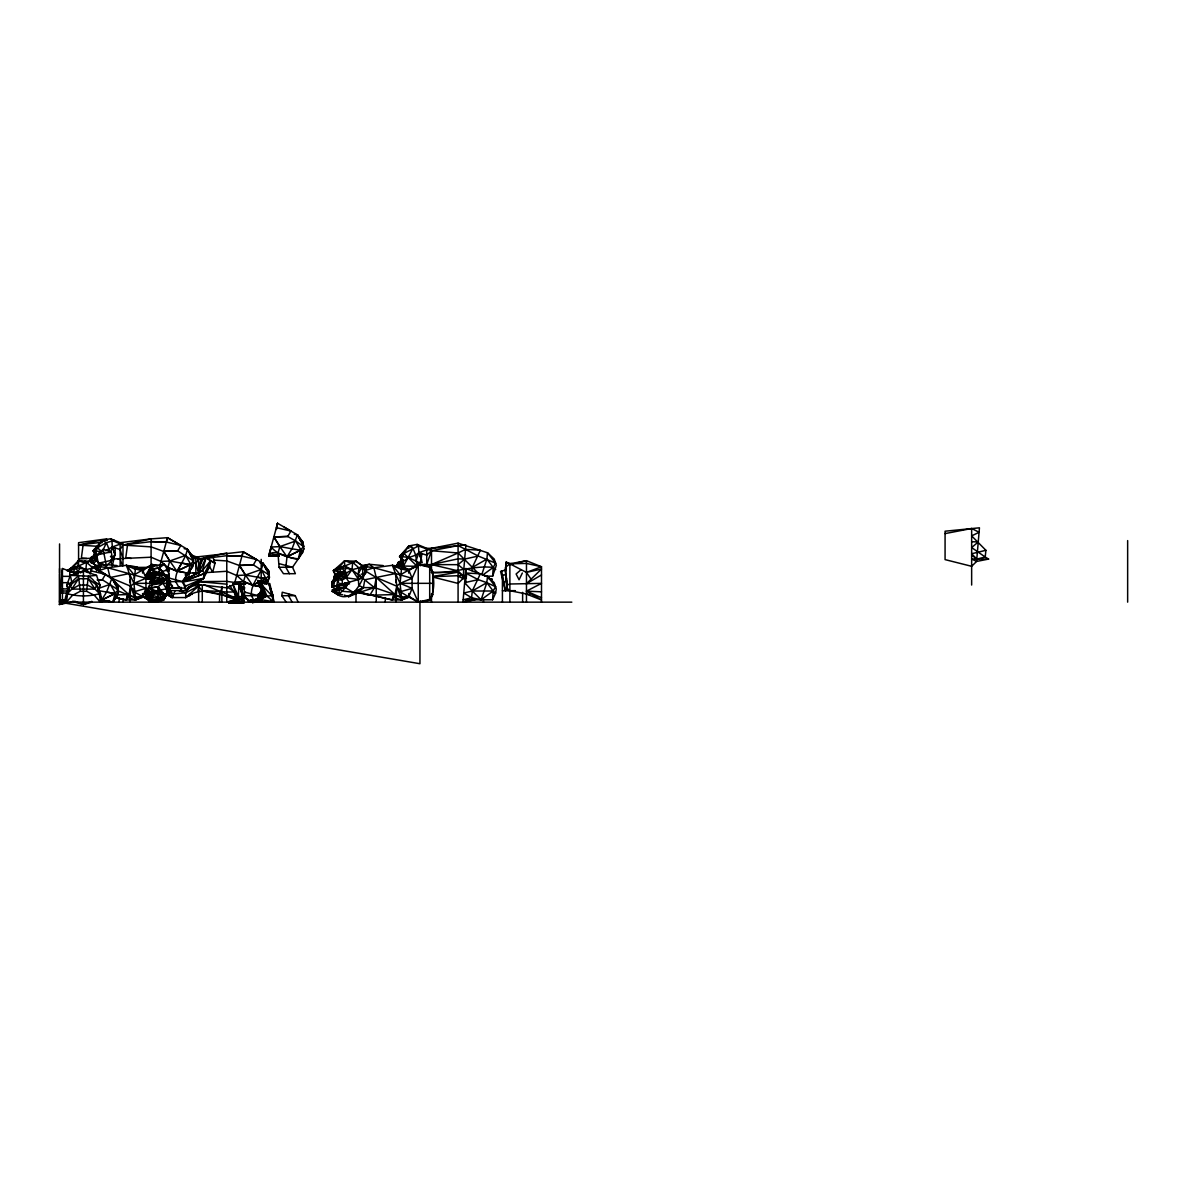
<?xml version="1.0" encoding="UTF-8"?>
<svg xmlns="http://www.w3.org/2000/svg" width="1187" height="1187" viewBox="0 0 1187 1187"><rect width="100%" height="100%" fill="white"/><g stroke="black" fill="none" stroke-linecap="round" stroke-linejoin="round"><path stroke-width="1.5" d="M571.822 602.15L59.558 602.15L59.558 573.781M59.558 572.995L59.558 568.528M74.989 602.15L83.431 604.524L83.431 602.744M83.431 602.15L83.431 570.902L70.33 575.369L66.858 585.043L68.371 591.942M150.838 591.719C147.945 601.542 157.752 604.866 164.563 598.144L164.147 593.99L149.013 588.188L145.704 593.752M152.188 578.826L152.188 572.891M376.234 587.595L363.385 587.624L352.999 592.179L345.12 587.491L332.419 589.761L332.226 591.349L333.636 591.571C350.506 608.159 363.786 580.458 366.59 566.956L362.45 565.754L356.055 561.199L344.497 560.932L333.369 570.71L336.5 575.977L335.773 575.814M364.869 574.285L364.869 570.65L362.45 565.754L359.008 567.965L351.99 569.686L344.289 574.271L340.016 575.754L336.129 575.191L332.108 581.778L331.856 587.105L348.948 582.327M78.149 574.271L78.164 571.066L80.241 568.158L85.85 569.686L90.805 573.351M200.989 584.731L185.706 592.832L173.406 593.901L171.076 592.283L166.314 594.375L169.058 594.375L169.044 595.473L172.115 597.551L185.721 597.565C200.01 586.141 218.037 593.233 234.477 591.823L226.836 586.734M169.058 593.04L169.058 592.298L166.714 593.04L170.587 591.007L172.115 597.551L173.421 596.26M191.374 594.064L185.721 597.462M188.867 596.052L189.979 595.518M71.294 585.265L71.754 582.016L70.33 575.369L88.342 576.155C97.705 581.333 99.53 592.461 100.361 602.15L94.456 595.399L86.592 591.289L88.342 576.155L96.533 575.369L100.005 585.043L98.862 590.221M168.539 580.398L167.871 586.215M238.186 597.417L235.056 597.699L202.28 590.903L198.407 586.2L185.721 597.565L185.736 595.993M198.437 589.672L198.422 591.438L198.407 586.2L192.071 585.384M152.144 601.527L152.144 591.883M153.494 582.713L153.494 573.054M255.086 600.399L255.057 602.165L273.989 601.735L269.775 583.529L258.247 583.529L257.713 580.517L267.906 583.529M148.212 597.744C142.099 587.075 167.055 590.859 163.91 597.981M149.562 578.915C143.731 567.98 164.578 573.499 164.607 576.259M100.717 564.849L96.815 560.65L96.904 555.679L93.209 550.575L102.216 551.91L106.415 542.682L114.412 540.322M91.117 568.395L85.85 569.686L80.479 572.876L78.164 571.066L77.734 573.187L76.191 574.078L78.164 571.066L75.404 568.054L67.244 570.71L73.564 567.06M144.102 596.838L135.615 599.91L133.953 583.336L135.615 566.763L144.102 569.819M410.227 596.838L401.74 599.91L400.078 583.336L401.74 566.763L410.227 569.819M154.696 601.141L149.117 602.15L149.592 591.571M147.054 574.923L150.363 569.359L165.497 575.161L165.913 579.315L159.31 582.238L150.467 583.336L150.942 572.742M334.452 580.22L334.838 574.137L333.369 570.71L341.544 568.054L346.381 568.158L351.99 569.686L374.439 587.595L394.959 594.553L400.865 597.64L409.381 596.601L400.865 597.64L396.784 586.2L395.449 573.558L392.422 565.324L373.86 567.757L364.869 570.65L362.45 565.754L358.177 574.256L358.711 585.414L363.385 587.624L364.854 579.746L395.449 573.558L412.097 578.292L412.097 588.366L408.699 596.942L418.239 602.15L429.694 600.266C435.095 590.265 435.095 576.392 429.694 566.392L418.239 564.508L400.286 574.894L400.286 578.277M105.673 550.709L112.32 546.999L115.228 548.394L115.02 554.225L112.231 566.14L110.614 560.65L115.02 554.225L112.32 546.999L111.904 540.322L110.614 538.764L102.216 540.322L92.868 551.02L96.088 552.964M401.429 562.504L401.429 558.617L399.425 556.658L400.612 555.16L408.773 545.961L417.186 544.403L418.462 545.961L418.892 552.638L421.786 554.032L420.48 564.582L418.284 565.724M332.701 587.417L342.316 584.286L342.271 580.013L338.072 576.778L335.135 576.986L333.725 586.348L331.856 587.105M91.191 563.009L93.669 563.009L96.815 560.65L95.91 553.454L95.717 555.991L93.669 555.679L90.242 558.943L89.945 560.65L91.518 560.65M406.31 569.448L403.372 566.288L402.467 559.092L399.782 556.213L408.773 557.549L420.02 563.128M484.444 576.185L492.635 576.185L493.213 567.416L495.587 563.128L487.501 552.756L458.078 543.156L431.504 548.32L418.892 552.638L415.702 555.16L408.773 557.549L400.227 563.469L398.698 565.991L396.517 566.288L398.09 562.504L401.636 561.317M492.59 599.776L493.169 591.007L495.558 586.719L487.456 576.348L465.853 568.528L462.975 602.15L474.993 599.776L463.761 593.025L472.278 591.007L493.169 591.007L495.632 593.025L492.59 599.776L463.182 599.776L471.595 597.744L481.136 599.776L493.169 591.007L486.833 582.669L478.227 579.642L465.467 572.995L480.364 573.781L472.278 591.007L471.595 597.744M95.717 555.991L95.91 553.454M402.274 561.629L402.467 559.092L402.794 561.006L399.351 562.772L398.698 565.991L417.186 566.288L415.702 555.16L412.972 548.32L408.773 545.961L403.847 553.379L400.88 561.317L401.414 558.602L399.782 556.213M182.664 580.829L198.912 572.653L200.885 560.041L206.152 557.623L210.5 560.932L209.595 566.659L204.713 573.41L182.694 582.045L185.587 586.066L185.231 590.488L181.967 590.903L179.059 586.897M111.904 540.322L122.973 545.085L151.09 546.881L163.732 551.436L169.756 560.991L167.886 567.49L169.415 578.158L182.442 581.645L185.291 588.099L173.361 588.099L168.955 581.645L169.34 577.06L166.863 577.06L166.729 592.788M198.912 572.653L206.152 557.623L214.995 563.217L210.5 560.932L202.398 570.546L198.912 572.653L200.885 560.041L206.152 557.623L213.066 557.386L214.995 563.217L212.71 572.179L209.595 566.659L203.541 578.395L185.231 590.488L203.541 578.395L203.793 575.294M71.354 602.15L59.35 604.524L62.421 568.528L76.947 573.781L69.766 571.184L69.766 576.348L61.754 576.348M150.482 598.159L145.17 593.901L164.147 593.99L155.23 592.268L150.838 598.025L145.571 597.447L145.17 593.901L148.33 591.408L155.23 592.268L164.563 598.144L148.538 600.34L149.28 601.319L157.96 601.067L164.563 598.144L164.147 593.99L155.408 592.135L149.013 588.188L158.108 586.719L162.812 583.099L166.403 588.752L167.708 593.752L162.812 599.999L159.681 598.574M433.27 577.164L458.078 583.41L463.019 578.559L465.883 544.937L431.504 548.32L426.726 548.32L417.186 544.403L417.186 545.961M352.999 592.179L342.257 591.245L340.669 589.286L332.226 591.349L337.969 594.553L342.257 591.245L349.275 582.461L346.129 577.802L346.619 572.876L341.544 568.054L333.369 570.71L339.437 571.719L342.153 567.178L356.055 561.199L362.718 566.125L373.86 567.757L395.449 573.558L400.078 583.336L412.097 588.366L418.239 602.15L430.273 599.198L432.661 594.91M87.734 572.49L85.85 569.686L86.592 562.282L89.915 561.199L96.31 565.754L98.729 570.65L110.094 577.535L130.659 586.2L134.146 591.764L152.099 602.15L163.569 600.266L166.595 594.361L163.569 600.266L163.569 596.883M338.74 574.582L338.74 571.971L337.182 569.76L344.497 560.932L352.717 562.282L351.99 569.686L346.129 577.802L342.271 580.013L337.701 579.953L332.108 581.778L332.672 587.239M471.981 570.784L472.322 567.416L480.409 550.189L465.512 549.388L458.078 545.605L431.504 550.723L418.462 545.961L400.612 555.16M945.075 533.601L971.649 528.497L979.082 532.28L971.649 535.886L985.893 550.293L985.21 557.029L988.593 559.077L976.589 561.451L971.649 566.303L945.075 559.611L945.075 531.212L979.453 527.814L976.589 561.451L971.649 559.003L988.593 559.077M100.02 571.259L100.45 566.956L96.31 565.754L92.883 567.965L86.592 562.282L78.372 560.932L70.389 568.647L73.134 567.757M337.805 575.532L338.028 572.179L337.627 574.731L334.081 576.956L334.838 574.137L344.289 571.066L346.381 568.158L344.764 565.962L344.497 560.932L349.438 561.955M529.803 594.642L506.938 590.147L505.41 571.689L506.241 561.955L526.464 572.401L531.064 579.197M238.884 582.921L238.379 598.901L235.011 602.506L231.732 602.788L231.124 601.616L236.109 600.904L244.092 602.521L240.59 583.974L245.961 583.559M170.542 581.407L167.204 582.238L168.955 581.675L169.415 578.158M249.033 602.15L244.626 595.696L243.572 581.556L245.442 575.042L239.418 565.502L226.776 560.932L213.868 560.116M279.524 563.751L292.536 567.252L295.4 573.692L283.456 573.692L279.064 567.252L277.995 553.097L279.865 546.584L273.871 536.925L287.758 536.39M286.186 602.15L281.794 595.696L282.254 592.209L295.266 595.696L298.13 602.15M288.753 593.96L288.53 595.696L292.15 602.15M83.164 544.521L81.399 557.801L86.829 558.483M127.558 544.521L125.777 557.801L131.208 558.483M346.456 585.117L333.725 586.348L336.856 585.473L337.701 579.953L340.016 575.754L346.129 577.802L358.593 579.479L363.074 577.743M506.241 561.955L505.41 571.689M151.461 588.188L151.936 585.325M344.23 595.043L348.607 596.735L358.548 592.684L369.84 595.251L374.439 587.595L376.234 577.535L373.86 567.757L369.365 564.3L362.154 565.502M91.295 571.184L91.992 566.57M116.949 588.618L117.498 585.547L111.993 578.128L92.141 566.57L90.078 574.152M269.538 555.813C271.467 546.465 291.171 560.724 298.308 558.751L303.872 548.765L302.937 542.251L297.433 534.847L284.316 527.206M270.235 552L271.14 546.999L268.737 555.857L279.242 555.709L268.737 555.857L277.565 523.319L276.393 527.651L290.919 531.064L287.744 536.479L273.841 537.043L275.043 537.192M267.95 573.796L268.514 570.724L262.995 563.306L243.142 551.732L198.644 556.733L195.84 556.733L190.098 554.388M276.452 529.447L277.432 523.289M302.373 545.337L302.937 542.266L297.433 534.862L294.272 534.269M102.334 579.686L97.126 579.879L102.319 579.76L105.48 574.345L90.969 570.843M97.601 588.752L110.257 584.286L117.053 596.022L115.005 593.515L101.578 600.118L112.854 602.15L117.053 596.022L118.433 592.076L117.513 585.532L111.993 578.143L106.563 592.09L101.578 600.118L114.991 593.619L118.106 589.82L117.513 585.532L118.106 589.82L102.319 579.76M168.955 581.645L182.442 581.645L192.398 567.06L190.335 564.626L181.923 563.083L176.922 571.095L167.901 567.401M198.377 574.241L199.965 565.769L202.576 560.027M303.546 546.45L302.937 542.251L303.531 546.524L300.415 550.338L298.293 558.869C288.337 557.638 277.743 555.012 271.14 546.955M266.378 583.648L269.449 577.223L268.514 570.71L262.995 563.321L259.849 562.727M93.669 563.009L92.052 558.943L94.841 552.949L93.209 550.575M252.608 602.67L252.134 601.215L252.608 602.67L260.858 600.993M67.214 601.141L64.602 602.15C66.22 592.328 69.618 581.719 78.505 576.155L80.271 591.289L72.392 595.399L66.487 602.15L67.57 593.381L70.256 585.043L78.535 578.722L88.328 578.722L96.607 585.043L100.435 593.381L102.245 602.15L99.634 601.141M167.812 591.912L167.471 595.132L172.115 597.551L174.979 591.111M242.875 602.536L243.335 596.542L241.584 591.838M172.115 595.473L167.471 595.132L167.827 593.47M336.767 588.337L335.565 592.001L337.969 594.553L340.476 587.936L332.419 589.761M94.886 568.588L96.31 565.754L98.729 570.65L107.72 567.757L126.297 565.324C130.985 576.125 132.84 589.613 125.97 599.925L115.688 597.758M336.811 588.975L337.39 586.319L349.571 582.416M432.661 571.748L430.273 567.475L418.239 564.508L412.097 578.292L400.078 583.336L396.784 586.2L394.959 594.553L392.096 599.925L358.533 592.12M239.67 583.262L241.302 583.974L243.038 596.542L238.661 583.974L243.558 598.738L238.75 602.521L231.124 601.616L234.076 602.714L234.403 601.275L238.379 598.901L243.558 598.738L244.092 602.521L228.408 602.521L229.061 601.423L237.993 599.257M188.332 578.395L190.692 568.291M185.587 586.066L203.541 578.395L204.713 573.41L210.5 560.932M163.257 595.088L163.628 593.574L157.841 586.719L157.841 588.188M260.828 591.571L264.345 595.726L264.048 596.957L260.532 591.527L260.665 593.203M112.854 602.15L115.005 593.515L99.634 590.829M264.716 583.915L266.007 578.677L245.442 575.042L236.703 575.517L226.776 571.273L206.894 572.549M335.565 591.067L335.565 592.001L333.413 590.488L333.74 589.227L338.176 588.351M228.408 602.521L244.092 602.521L228.408 602.521L232.697 600.978L234.076 602.714L238.75 602.521L239.67 599.064L242.741 596.542L241.644 592.328L243.038 596.542L241.644 589.36M90.954 570.932L92.126 566.6L105.48 574.33L102.26 573.544M110.614 560.65L113.922 558.943L151.09 557.207L161.017 561.451L167.886 567.49L176.908 571.229L190.321 564.73L193.436 560.932L192.828 556.644L187.323 549.24L167.471 537.681L159.696 566.347M239.418 565.502L253.321 564.938L256.481 559.522L243.142 551.732L234.314 584.316L226.776 587.832L195.84 584.256L191.196 586.571M169.786 560.902L163.761 551.317L177.649 550.872L180.81 545.456L167.471 537.681L166.299 541.955L151.09 541.643L122.973 545.085L120.154 542.682L110.614 538.764M243.127 551.762L241.985 556.02L226.776 555.694L198.644 559.151L190.884 555.902M161.076 593.752L161.758 592.758M184.163 548.661L187.323 549.24C185.543 561.036 174.682 569.256 175.691 581.645L179.326 588.099M266.066 569.092L263.01 563.276C261.229 575.101 250.368 583.307 251.377 595.696L254.997 602.15L273.989 601.735L270.74 601.082M300.489 540.634L297.433 534.833L292.002 548.809L279.865 546.584L271.126 547.059M182.709 580.769L202.398 570.546L206.152 557.623M152.173 599.346L153.331 595.651L148.33 591.408L145.17 593.901L164.563 598.144L149.28 601.319L152.173 599.346L149.117 602.15L148.538 600.34L152.574 599.405L150.482 597.595L152.173 599.346L157.96 601.067L163.91 596.779L163.049 593.455L163.049 594.672M160.408 574.211L161.239 573.128L163.109 573.929M159.058 593.025L159.889 591.942L161.313 592.907L157.559 591.23M259.434 593.841L262.461 595.191L261.318 594.42L260.65 595.295L262.831 595.073M64.602 602.15L67.57 593.381L71.843 589.093L78.535 578.722M115.747 597.58L125.97 599.925L127.35 595.889M147.322 575.235L145.956 578.292L133.953 583.336L130.659 586.2L129.991 602.15M358.415 592.031L392.096 599.925L393.936 594.553L396.117 594.553M364.869 570.65L376.234 577.535L396.784 586.2L396.117 602.15M424.1 564.404L426.726 564.582L431.504 550.723L458.078 552.994L465.512 549.388L478.257 556.05L495.587 563.128M110.51 552.207L112.32 546.999L120.154 544.106M182.442 581.645L192.353 567.104L193.763 563.187L192.828 556.644L187.323 549.255L193.436 560.932L177.649 550.872L163.761 551.317M245.457 574.953L239.433 565.383L253.335 564.849L269.108 574.983L268.499 570.739L269.123 574.909L265.992 578.796L261.526 580.962L266.007 578.677L268.039 581.17L269.449 577.253M279.064 567.252L292.536 567.252L302.492 552.741L303.872 548.795M117.068 595.993L118.448 592.061L112.869 602.106L101.592 600.043L112.884 602.046L117.068 595.948L115.658 595.726M192.398 567.06L193.763 563.172M77.274 563.973L78.372 560.932L89.915 561.199L96.592 566.125L107.72 567.757L145.956 578.292L145.956 588.366L142.574 596.942L134.724 597.64L118.566 591.081M67.214 602.15L59.35 604.524M470.853 599.776L462.975 602.15M336.5 575.977L334.838 574.137L337.242 574.894L338.74 571.956L339.705 572.164M336.604 574.968L335.016 577.772L338.74 571.971M102.245 602.15L99.293 593.381L95.005 589.093L96.607 585.043M98.017 590.043L100.005 585.043L95.094 582.016M244.923 591.853L242.89 596.987L252.757 602.15M481.759 574.716L486.878 559.077L487.501 552.756L494.237 559.077L496.329 565.324L492.635 576.185M156.58 573.44L149.681 572.594L147.336 574.923L147.811 578.351L146.921 578.633L151.832 578.781L153.524 580.532L159.31 582.238L160.675 581.259L154.681 582.802L150.63 582.491L149.888 581.526L165.913 579.315L156.58 573.44L149.681 572.594L146.52 575.072L146.921 578.633L152.188 579.197C152.93 582.313 157.114 582.609 154.859 583.069L150.63 582.491L153.524 580.532L156.58 573.44L165.497 575.161L146.52 575.072L152.188 579.197L154.681 576.837L165.913 579.315L161.981 580.769M400.227 561.317L401.414 558.602L400.227 562.504M149.369 570.635L152.099 564.508L158.657 565.591M412.972 548.32L403.372 566.288L398.684 562.178M334.957 578.544L335.728 576.11L344.289 574.271L346.129 577.802L334.897 578.603L332.108 581.778L333.339 582.921M522.339 573.024L519.06 579.79L516.108 573.989L521.138 569.641M168.242 582.075L167.085 584.375L170.409 580.977L168.242 582.075L169.815 582.09M167.501 589.167L169.548 590.577L172.412 585.428M166.521 594.91L164.132 599.198L152.099 602.15L143.241 596.601L134.724 597.64L130.659 586.2M242.163 583.93L244.774 583.796L232.8 583.974C235.545 595.8 243.75 600.147 228.735 602.61L237.919 598.708L232.697 600.978L232.697 602.729M276.586 555.471L279.212 555.338L268.737 555.857L279.346 555.694M158.717 581.17L164.162 581.17L169.058 574.923L167.753 569.923L164.162 564.27L150.912 566.511L145.956 574.923L148.316 574.923M145.348 592.491L149.562 585.325L162.812 583.099M272.12 595.978L257.713 580.517L268.781 583.529L273.455 601.735L266.912 595.978L264.538 595.919L253.172 600.207L257.92 599.079L273.455 601.735L273.173 595.963C265.369 594.806 258.736 600.073 251.006 600.058L249.997 601.735L273.989 601.735L252.742 602.002L256.273 601.26M89.945 560.65L92.126 560.353L93.669 556.851L91.518 556.851L91.518 558.943M338.918 574.627L337.805 574.389L339.437 571.719L338.072 576.778L336.129 575.191L336.129 577.194M185.721 597.565L185.706 592.832L189.534 586.719M292.032 548.691L287.017 556.822L285.8 567.252L289.435 573.692M429.59 567.638L431.504 564.567L458.078 552.994L478.643 573.677M122.973 559.018L120.154 549.522L122.973 545.085L151.09 538.883L167.471 537.681M187.501 578.826L186.3 574.716L189.594 572.995L198.644 573.084L195.84 563.573L198.644 559.151L226.776 552.934L226.776 602.15M107.26 540.322L102.216 540.322L97.275 547.741L94.322 555.679M186.3 574.716L188.05 572.149M260.962 602.15L258.113 595.696L262.906 588.707L258.113 595.696L244.626 595.696M418.061 565.012L421.578 559.863L418.892 552.638L426.726 555.16L431.504 550.723M266.096 584.034L268.069 581.155M301.083 552.445L302.507 552.667L295.682 540.99L287.744 536.479M86.592 562.282L76.013 567.178L73.297 571.719L68.801 571.199M362.866 574.834L362.45 565.754L365.997 572.698L358.593 579.479L339.601 584.983L337.701 579.953L334.897 578.603L334.333 579.404L335.609 577.179L334.541 577.446M67.244 570.71L71.042 569.76L78.372 560.932L83.298 561.955M166.714 590.132L169.786 589.405L169.8 590.651L167.515 590.844L166.714 590.132L167.501 589.049M76.191 574.078L77.748 572.06M93.951 558.142L94.856 557.029L94.856 558.943M250.502 601.883L251.006 600.058L260.992 599.376L266.912 595.978L260.546 580.591M154.236 601.097L153.509 601.898L149.28 601.319M90.242 558.943L92.052 558.943L91.518 556.851L93.669 557.831L100.895 552.845M195.84 584.256L198.644 581.6L226.776 581.378L244.878 583.841L234.314 584.316L244.908 584.152M232.8 583.974L239.67 599.064L235.145 601.408L231.599 601.675L231.984 602.551M96.711 554.997L103.165 549.299L111.192 551.836L112.78 560.056L106.326 565.754L98.298 563.217L96.711 554.997L111.192 551.836M422.246 562.653L418.892 552.638L415.851 561.317L420.48 564.582L458.078 564.671L464.681 559.077L478.257 556.05M150.052 572.624L146.52 575.072L154.681 576.837L149.681 572.594M153.924 580.577L150.467 583.336L149.888 581.526L153.924 580.577L151.832 579.33M150.912 566.511L151.357 569.359L159.459 567.89L164.162 564.27M74.647 573.736L78.164 571.066L73.431 572.609M482.515 575.205L493.213 567.416L495.676 569.419L494.237 569.419M251.585 600.592L249.997 601.735L260.101 602.061L249.997 601.735L259.998 601.245L252.742 602.002M183.154 590.577L169.548 590.577L168.02 585.236L169.548 584.197M410.85 569.137L418.239 564.508L420.554 565.724M71.754 582.016L66.858 585.043L68.846 590.043M348.607 596.735L363.385 587.624L358.548 592.684L374.439 587.595M134.146 578.277L134.146 574.894L152.099 564.508L157.263 565.784M260.68 598.945L263.722 597.12M343.859 573.187L337.805 574.389M541.495 574.953L526.464 583.678L509.876 584.004L506.879 585.132L506.938 590.147L506.626 578.01M187.991 587.446L200.054 580.502M472.322 567.416L486.878 559.077L493.213 567.416C472.218 565.101 452.559 573.825 431.504 572.505L431.504 548.32M478.227 579.642L464.636 582.669L472.278 591.007L486.833 582.669L487.456 576.348L494.193 582.669L496.285 588.915L495.632 593.025L494.193 593.025M109.219 552.593L109.145 549.522L106.415 542.682L94.04 549.522M167.797 570.591L168.48 571.199L167.204 570.917L169.34 569.745M185.127 574.909L188.184 573.232L190.335 564.626L176.922 571.095L188.199 573.202L176.908 571.229L169.756 560.991L161.017 561.451M70.256 585.043L71.843 589.093L79.395 585.043L87.467 585.043L95.005 589.093L88.328 578.722M154.429 600.948L152.099 602.15L150.052 597.565M410.85 597.521L418.239 602.15L420.554 600.948M187.398 588.455L189.445 587.328M287.031 556.703L300.445 550.219L302.492 552.741M243.587 581.467L252.608 585.161L258.558 582.283L252.579 585.28L243.572 581.556L236.703 575.517M167.96 595.043L169.058 594.524M74.959 601.334L83.431 604.524L91.889 601.334M96.518 568.796L100.45 566.956L95.361 568.618M362.643 568.796L366.59 566.956L361.486 568.618M256.021 602.239L257.119 601.854L256.555 599.39L265.25 596.2L263.544 591.467M409.381 596.601L401.74 599.91L392.096 599.925M70.389 568.647L78.624 565.962L85.85 569.686M358.593 579.479L351.99 569.686L344.764 565.962L336.514 568.647L339.259 567.757M407.289 570.487L417.186 566.288L403.847 553.379L402.987 553.379L402.987 555.16M155.408 573.736L165.497 575.161L156.758 573.306L150.363 569.359L159.192 567.89L164.978 574.745L159.251 572.268L153.524 573.855M163.628 593.574L157.901 591.081L150.556 592.936M262.075 597.521L257.549 594.672L259.716 593.723L264.345 595.726L260.591 591.378M228.735 602.61L244.092 602.521L231.732 602.788L235.145 601.408M257.683 601.097L255.071 602.15L254.864 600.459M72.6 571.956L71.042 569.76L75.404 568.054L80.241 568.158L78.624 565.962L78.372 560.932M502.828 582.446L506.73 580.977M506.196 569.849L500.573 571.377L505.395 590.725L508.362 589.613M167.901 582.06L170.542 581.081M192.709 559.329L195.84 558.172M256.555 599.39L263.514 596.838M182.798 581.259L204.713 573.41L202.398 570.546M273.841 537.043L279.865 546.584L295.682 540.99L303.531 546.524L297.433 534.862M87.274 562.059L89.915 561.199M75.879 566.852L78.624 565.962M67.941 569.819L76.013 567.178M166.477 585.206L169.815 584.108M353.414 562.059L356.055 561.199M342.004 566.852L344.764 565.962M334.066 569.819L342.153 567.178M337.242 574.894L344.289 571.066L344.289 574.271L341.04 575.339M361.085 574.285L365.997 572.698M333.057 590.354L340.476 587.936M146.461 597.18L145.571 597.447L164.563 598.144M257.92 599.079L254.374 600.147L253.899 601.735L251.006 600.058M147.322 591.438L145.956 588.366L134.146 591.764L134.146 588.396M241.228 589.88L244.596 588.9M412.097 588.366L400.286 591.764L396.784 586.2M83.431 604.524L91.859 602.15M167.753 569.923L161.669 571.63L159.192 567.89L159.192 569.359L160.141 569.359M166.403 588.752L159.088 590.443M96.592 566.125L103.239 564.3L107.72 567.757L110.094 577.535L128.819 594.553L116.267 594.895M362.718 566.125L369.365 564.3L383.089 565.561M336.678 586.066L344.497 584.093M59.558 543.943L59.558 602.15L66.279 600.533M433.27 576.674L466.595 575.369M971.649 555.041L976.797 559.077L985.21 557.029L971.649 547.563L978.251 541.969L971.649 541.717M232.993 602.581L232.697 600.978L235.605 600.963M509.876 564.611L513.199 563.825M516.508 563.053L526.464 560.694L541.495 566.763L541.495 602.15M985.893 550.293L971.649 553.765L976.797 559.077M59.558 602.15L65.611 600.756M458.078 576.125L463.019 578.559L465.883 577.891M260.101 601.72L258.662 602.046L265.829 601.735M99.337 546.406L78.579 545.085L106.711 538.883L78.579 542.682L78.579 562.43M98.298 563.217L112.78 560.056M168.02 585.236L171.462 584.494M150.63 582.491L165.913 579.315L146.921 578.633M110.094 577.535L129.309 573.558L133.953 583.336L145.956 588.366M339.838 588.025L346.456 586.719L346.456 583.247L349.542 583.885M463.019 578.559L466.446 577.876M336.856 585.473L339.601 584.983M182.694 582.045L203.541 578.395M433.27 576.407L458.078 572.164L463.227 576.185L466.595 576.185M96.013 565.502L103.239 564.3M255.947 601.631L259.122 601.112M170.691 582.98L168.228 583.366L169.266 586.571M120.154 565.071L120.154 542.682L151.09 538.883L151.09 566.436M345.12 587.491L337.969 588.396L337.969 590.102M78.579 545.085L101.563 542.266M238.468 597.284L235.056 597.699L203.867 584.642M92.794 557.133L95.717 556.851M402.274 562.504L398.09 562.504L398.09 564.582M231.732 602.788L238.75 602.521M78.579 559.018L92.245 558.142M181.388 587.431L170.839 588.04L168.509 586.482M234.922 582.045L243.572 581.556M166.477 569.864L169.103 569.745L166.803 569.315M262.446 602.091L260.992 599.376L253.899 601.735L273.989 601.735M242.741 596.542L243.558 602.521M234.076 602.714L244.092 602.521M165.957 570.131L169.237 570.086M431.504 572.505L458.078 572.164M509.876 590.725L515.41 590.666M207.473 590.666L202.28 590.725L220.485 594.049L235.931 599.954L234.625 593.292M135.273 567.445L149.339 567.341M513.556 563.795L506.241 563.024M125.97 599.925L135.615 599.91L143.241 596.601L142.574 596.942L142.574 593.53M100.376 542.682L102.216 542.682M412.141 545.961L408.773 545.961L408.773 548.32M94.886 558.943L95.717 558.943M399.055 562.504L398.09 562.504L398.609 564.582L396.799 564.582M150.363 569.359L152.811 569.359M167.204 570.917L169.34 570.917M149.013 571.63L150.363 571.63M162.471 574.923L169.058 574.923M505.588 574.953L502.413 574.953L502.413 602.15M151.951 579.048L153.286 581.17L150.912 579.152M164.162 579.152L165.572 579.36M61.22 582.669L67.926 582.669M133.953 583.336L167.263 583.336M266.719 583.381L267.579 583.381M400.078 583.336L433.389 583.336M151.461 587.921L149.013 588.188M166.907 588.099L172.189 588.099M60.685 588.915L67.926 588.915M71.843 589.093L95.005 589.093M147.663 590.443L149.013 590.443M502.413 590.725L514.921 590.725M60.507 591.007L68.846 591.007M80.271 591.289L86.592 591.289M60.329 593.025L67.926 593.025M66.413 593.381C77.081 596.749 89.767 596.749 100.435 593.381M144.606 593.752L146.965 593.752M162.767 593.752L167.708 593.752M221.88 594.049L219.55 594.049L219.55 602.15M127.795 594.553L129.991 594.553M281.794 595.696L295.266 595.696M262.312 595.874L265.873 595.874M243.335 596.542L236.688 596.542L229.818 585.547M150.601 597.877L151.936 599.999L149.562 597.966M162.812 597.966L164.221 598.189M59.751 599.776L65.76 599.776M188.867 594.42L192.22 594.42M257.935 596.037L264.76 596.067L259.716 593.723L260.472 595.147L264.76 596.067L259.76 595.102L259.76 598.441M151.09 541.643L166.284 542.044L180.81 545.456M226.776 555.694L241.97 556.11L256.481 559.522M229.447 601.764L231.272 601.483M393.327 596.156L398.877 596.319M127.187 596.156L132.736 596.319M464.681 559.077L458.078 558.84L431.504 564.567L458.078 570.873L463.227 576.185M541.495 591.823L526.464 591.141L541.495 583.381L526.464 583.678L541.495 569.033L526.464 572.401L541.495 566.763L526.464 563.41L509.876 563.81L505.41 567.371L506.879 585.132M393.312 566.362L401.74 566.763L409.381 570.072L400.865 569.033L392.422 565.324L400.286 574.894M127.187 566.362L135.615 566.763L143.241 570.072L152.099 564.508L154.429 565.724M202.799 559.418L198.644 559.151L195.84 556.733L195.84 572.995L193.229 572.831M117.543 558.765L120.154 558.943L122.409 565.813M92.126 560.353L96.815 560.65L92.111 556.54M400.865 569.033L409.381 570.072M134.724 569.033L143.241 570.072L134.724 569.033L126.297 565.324L134.146 574.894M106.667 564.611L116.949 565.561M138.79 569.003L144.057 569.478M226.776 584.182L198.644 581.6L198.644 602.15M163.361 595.132L166.403 595.429L166.403 593.752M148.33 591.408L155.23 592.268M257.891 594.702L264.345 595.726M392.422 565.324L401.74 566.763M126.297 565.324L135.615 566.763M162.886 596.601L163.91 596.779M63.193 602.773L419.946 663.726L419.946 602.15M232.697 600.978L234.403 601.275M279.316 555.382L269.924 553.661M489.103 578.766L492.323 579.36M292.002 548.809L300.445 550.219L287.017 556.822L279.865 546.584M190.321 564.73L169.756 560.991L185.587 555.397L192.353 567.104M257.579 577.268L265.992 578.796L268.039 581.17M260.636 586.749L252.579 585.28L245.442 575.042L261.259 569.448L265.992 578.796M252.608 585.161L260.665 586.63M106.563 592.09L114.991 593.619M489.103 578.737L492.323 579.33M101.592 600.058L112.854 602.121M335.698 593.381L342.524 594.702M258.232 594.791L264.76 596.067M164.147 593.99L154.058 592.565M335.565 592.001L332.226 591.349L336.411 589.984L337.969 594.553L333.636 591.571M335.135 576.986L336.544 577.283M334.007 580.68L334.897 580.873L334.897 578.603M333.413 590.488L334.319 590.666M76.932 562.905L78.372 563.202M72.615 571.971L73.579 572.164M257.698 594.568L260.472 595.147M72.733 601.141L75.909 601.824M257.534 597.758L262.075 598.752M245.086 592.209L258.113 595.696M393.016 597.462L401.74 599.91L401.74 596.334M126.875 597.462L135.615 599.91L135.615 596.334M363.148 593.277L369.84 595.251L394.959 594.553L376.234 577.535L376.234 602.091M340.521 583.455L343.562 584.375L345.372 588.262M179.074 590.755L185.706 592.832M192.709 562.564L195.84 563.573M120.154 549.522L112.32 546.999L115.124 555.353M340.016 575.754L346.129 577.802M83.431 570.902L96.533 575.369M158.91 572.401L162.664 574.078M526.464 594.049L541.495 600.014L526.464 591.141L541.495 597.744M241.777 586.541L244.789 587.788M110.673 556.288L113.462 557.489M495.558 586.719L486.833 582.669L481.136 599.776L472.278 591.007M102.216 540.322L106.415 542.682M229.981 596.527L235.931 599.954M229.061 601.423L230.961 602.521L243.75 602.506L242.875 598.752M277.565 523.274L290.919 531.049M248.009 599.435L242.89 596.987L242.89 593.589M167.471 595.132L166.314 594.375L169.044 595.473L167.456 593.634L172.115 597.551M167.219 588.96L169.548 590.577M110.45 556.495L113.922 558.943M259.716 593.723L260.873 594.583M164.978 574.745L159.192 567.89L159.251 572.268L160.69 573.321M149.562 585.325L150.007 588.188L158.108 586.719L160.319 590.443L157.841 586.719L157.901 591.081L159.34 592.135M508.882 589.969L506.879 588.44L508.882 590.087M458.078 564.671L463.805 569.419M100.984 550.857L97.275 547.741L96.414 547.741L96.414 549.522M361.812 577.416L358.177 574.256L359.008 567.965L352.717 562.282M96.815 560.65L93.669 557.831M400.227 563.469L403.372 566.288L402.467 559.092M167.604 584.835L168.747 585.963M238.379 598.901L234.106 590.265M148.894 569.923L150.126 571.63M147.544 588.752L148.776 590.443M265.25 596.2L258.247 583.529L264.538 595.919L260.962 583.529M159.251 572.268L160.186 575.28M157.901 591.081L158.835 594.093M187.323 549.225L188.852 552.133M115.065 583.93L111.993 578.114L118.106 589.82L116.593 586.838M262.995 563.321L269.108 574.983M99.159 571.303L96.31 565.754L96.562 571.199M269.879 588.188L273.173 595.963L268.781 583.529M412.097 578.292L408.699 569.73L408.699 573.128M145.956 578.292L142.574 569.73L142.574 573.128M344.245 583.856L345.536 588.144M220.085 592.506L220.485 594.049L221.88 586.734L221.88 602.15M103.165 549.299L106.326 565.754M501.671 571.066L505.395 590.725M192.828 556.673L193.436 560.932M334.081 576.956L334.304 580.057M1127.65 540.589L1127.65 602.15M971.649 528.497L971.649 585.043M526.464 602.15L526.464 560.694L509.876 563.81L509.876 602.15M522.621 592.358L522.621 602.15M483.465 598.96L483.465 602.15M465.853 568.528L465.853 582.669M458.078 543.156L458.078 602.15M431.504 593.782L431.504 602.15M426.726 548.32L426.726 564.582M418.239 564.508L418.239 602.15M408.699 593.53L408.699 596.942L400.286 591.764L400.286 588.396M396.117 579.909L396.117 582.802M385.256 597.595L385.256 602.15M355.996 593.04L355.996 602.091M344.497 582.847L344.497 585.31M266.852 581.333L266.852 583.381M263.885 595.637L263.885 596.631M261.199 559.374L261.199 587.758M202.28 586.23L202.28 602.15M198.644 556.733L198.644 573.084M166.595 577.817L166.595 590.696M164.399 574.642L164.399 575.858M163.569 579.939L163.569 583.336M159.459 567.89L159.459 569.359M159.31 573.974L159.31 582.238M157.96 592.788L157.96 601.067M153.286 566.511L151.951 569.359M152.099 578.203L152.099 583.336M129.991 579.909L129.991 582.802M122.973 542.682L122.973 565.843M122.973 598.649L122.973 602.15M119.13 597.595L119.13 602.15M84.945 560.783L84.945 562.282M62.421 568.528L62.421 601.483M62.214 570.902L62.214 585.043M344.289 571.066L342.331 574.078L344.289 571.066M94.841 552.949L93.669 555.679L94.856 552.964M432.736 594.361L429.694 600.266L429.694 566.392L432.736 572.297L432.736 594.361"/></g></svg>
